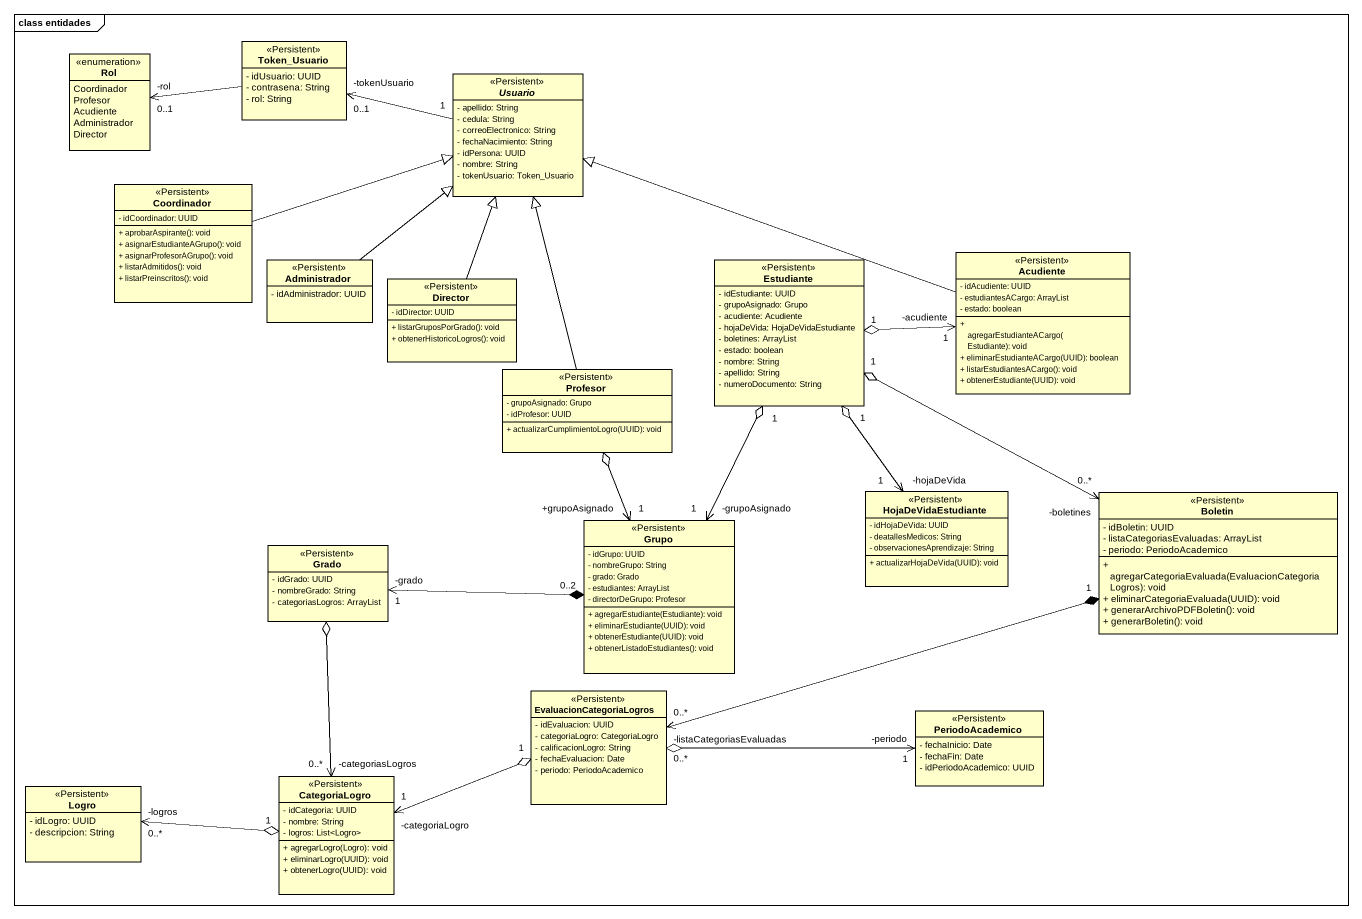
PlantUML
@startuml
mainframe class entidades
hide circle
hide empty members
skinparam classAttributeIconSize 0
enum Rol {
  Coordinador
  Profesor
  Acudiente
  Administrador
  Director
}
class Token_Usuario <<Persistent>> {
  - idUsuario: UUID
  - contrasena: String
  - rol: String
}
abstract class Usuario <<Persistent>> {
  - apellido: String
  - cedula: String
  - correoElectronico: String
  - fechaNacimiento: String
  - idPersona: UUID
  - nombre: String
  - tokenUsuario: Token_Usuario
}
class Coordinador <<Persistent>> {
  - idCoordinador: UUID
  + aprobarAspirante(): void
  + asignarEstudianteAGrupo(): void
  + asignarProfesorAGrupo(): void
  + listarAdmitidos(): void
  + listarPreinscritos(): void
}
class Administrador <<Persistent>> {
  - idAdministrador: UUID
}
class Estudiante <<Persistent>> {
  - idEstudiante: UUID
  - grupoAsignado: Grupo
  - acudiente: Acudiente
  - hojaDeVida: HojaDeVidaEstudiante
  - boletines: ArrayList
  - estado: boolean
  - nombre: String
  - apellido: String
  - numeroDocumento: String
}
class Acudiente <<Persistent>> {
  - idAcudiente: UUID
  - estudiantesACargo: ArrayList
  - estado: boolean
  + agregarEstudianteACargo(Estudiante): void
  + eliminarEstudianteACargo(UUID): boolean
  + listarEstudiantesACargo(): void
  + obtenerEstudiante(UUID): void
}
class Director <<Persistent>> {
  - idDirector: UUID
  + listarGruposPorGrado(): void
  + obtenerHistoricoLogros(): void
}
class Profesor <<Persistent>> {
  - grupoAsignado: Grupo
  - idProfesor: UUID
  + actualizarCumplimientoLogro(UUID): void
}
class Grupo <<Persistent>> {
  - idGrupo: UUID
  - nombreGrupo: String
  - grado: Grado
  - estudiantes: ArrayList
  - directorDeGrupo: Profesor
  + agregarEstudiante(Estudiante): void
  + eliminarEstudiante(UUID): void
  + obtenerEstudiante(UUID): void
  + obtenerListadoEstudiantes(): void
}
class HojaDeVidaEstudiante <<Persistent>> {
  - idHojaDeVida: UUID
  - deatallesMedicos: String
  - observacionesAprendizaje: String
  + actualizarHojaDeVida(UUID): void
}
class Boletin <<Persistent>> {
  - idBoletin: UUID
  - listaCategoriasEvaluadas: ArrayList
  - periodo: PeriodoAcademico
  + agregarCategoriaEvaluada(EvaluacionCategoriaLogros): void
  + eliminarCategoriaEvaluada(UUID): void
  + generarArchivoPDFBoletin(): void
  + generarBoletin(): void
}
class Grado <<Persistent>> {
  - idGrado: UUID
  - nombreGrado: String
  - categoriasLogros: ArrayList
}
class EvaluacionCategoriaLogros <<Persistent>> {
  - idEvaluacion: UUID
  - categoriaLogro: CategoriaLogro
  - calificacionLogro: String
  - fechaEvaluacion: Date
  - periodo: PeriodoAcademico
}
class PeriodoAcademico <<Persistent>> {
  - fechaInicio: Date
  - fechaFin: Date
  - idPeriodoAcademico: UUID
}
class Logro <<Persistent>> {
  - idLogro: UUID
  - descripcion: String
}
class CategoriaLogro <<Persistent>> {
  - idCategoria: UUID
  - nombre: String
  - logros: List<Logro>
  + agregarLogro(Logro): void
  + eliminarLogro(UUID): void
  + obtenerLogro(UUID): void
}
Token_Usuario -left-> "-rol\n0..1" Rol
Usuario "1" -left-> "-tokenUsuario\n0..1" Token_Usuario
Coordinador -right-|> Usuario
Administrador -up-|> Usuario
Acudiente -left-|> Usuario
Acudiente "-acudiente\n1" <-left-o "1" Estudiante
Director -up-|> Usuario
Profesor -up-|> Usuario
Grupo "-grupoAsignado\n1" <-up-o "1" Estudiante
Grupo "+grupoAsignado\n1" <-up-o Profesor
HojaDeVidaEstudiante "-hojaDeVida\n1" <-up-o "1" Estudiante
Boletin "-boletines\n0..*" <-left-o "1" Estudiante
Grado "-grado\n1" <-right-* "0..2" Grupo
EvaluacionCategoriaLogros "-listaCategoriasEvaluadas\n0..*" <-right-* "1" Boletin
PeriodoAcademico "-periodo\n1" <-left-o "0..*" EvaluacionCategoriaLogros
Logro "-logros\n0..*" <-right-o "1" CategoriaLogro
CategoriaLogro "-categoriasLogros\n0..*" <-up-o Grado
CategoriaLogro "-categoriaLogro\n1" <-right-o "1" EvaluacionCategoriaLogros
@enduml
